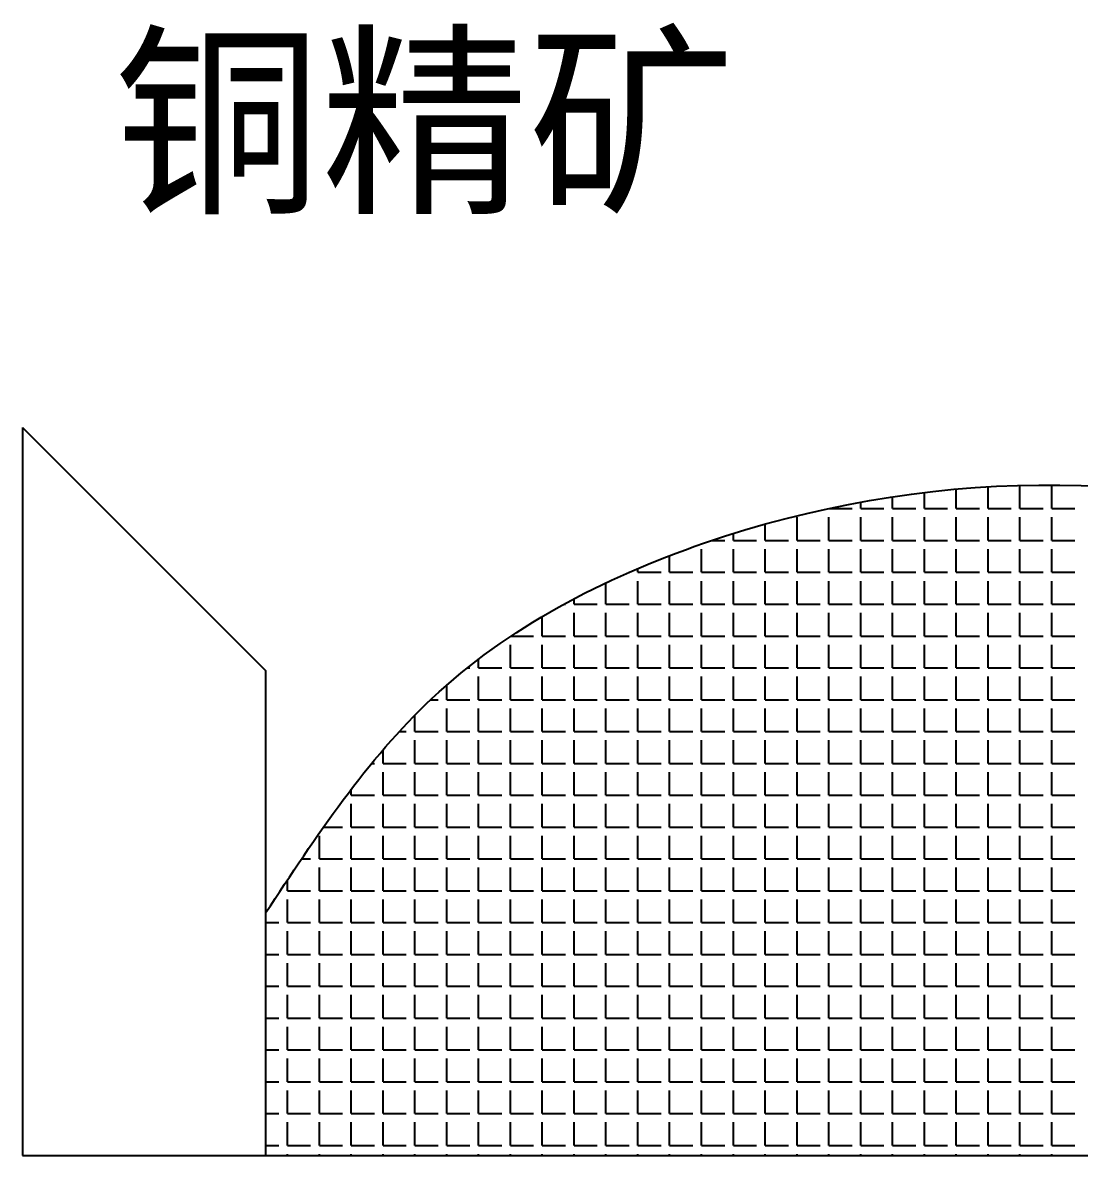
# Model space of a CAD drawing. Header units: millimetres. Extents: x 3322 to 3742, y 971 to 1565.
# Drawn here: x 3389.51 to 3413.54, y 1055.19 to 1080.96 of the extents above; entities that cross this region are included whole.
import ezdxf

# ---------------------------------------------------------------- set-up
doc = ezdxf.new("R2010")
doc.units = ezdxf.units.MM
doc.layers.add('设备', color=7, linetype='Continuous')
doc.styles.get("Standard").update_dxf_attribs({"font": 'arial.ttf'})

msp = doc.modelspace()

# ---------------------------------------------------------------- linework, layer by layer
at = {"layer": '设备'}
for p, q in [((3389.509, 1071.749), (3389.509, 1055.192)), ((3389.509, 1071.749), (3395.035, 1066.217)), ((3410.74, 1069.902), (3410.74, 1070.347)), ((3411.464, 1069.902), (3411.464, 1070.401)), ((3412.188, 1069.902), (3412.188, 1070.429)), ((3412.913, 1069.902), (3412.913, 1070.429)), ((3408.567, 1069.902), (3408.567, 1070.052)), ((3409.292, 1069.902), (3409.292, 1070.173)), ((3410.016, 1069.902), (3410.016, 1070.271)), ((3407.843, 1069.902), (3407.843, 1069.908)), ((3407.843, 1069.902), (3408.37, 1069.902)), ((3408.567, 1069.902), (3409.094, 1069.902)), ((3409.292, 1069.902), (3409.818, 1069.902)), ((3410.016, 1069.902), (3410.542, 1069.902)), ((3410.74, 1069.902), (3411.267, 1069.902)), ((3411.464, 1069.902), (3411.991, 1069.902)), ((3412.188, 1069.902), (3412.715, 1069.902)), ((3412.913, 1069.902), (3413.439, 1069.902)), ((3406.395, 1069.178), (3406.395, 1069.551)), ((3407.119, 1069.178), (3407.119, 1069.705)), ((3407.843, 1069.178), (3407.843, 1069.705)), ((3408.567, 1069.178), (3408.567, 1069.705)), ((3409.292, 1069.178), (3409.292, 1069.705)), ((3410.016, 1069.178), (3410.016, 1069.705)), ((3410.74, 1069.178), (3410.74, 1069.705)), ((3411.464, 1069.178), (3411.464, 1069.705)), ((3412.188, 1069.178), (3412.188, 1069.705)), ((3412.913, 1069.178), (3412.913, 1069.705)), ((3405.671, 1069.178), (3405.671, 1069.337)), ((3405.178, 1069.178), (3405.473, 1069.178)), ((3405.671, 1069.178), (3406.197, 1069.178)), ((3406.395, 1069.178), (3406.921, 1069.178)), ((3407.119, 1069.178), (3407.646, 1069.178)), ((3407.843, 1069.178), (3408.37, 1069.178)), ((3408.567, 1069.178), (3409.094, 1069.178)), ((3409.292, 1069.178), (3409.818, 1069.178)), ((3410.016, 1069.178), (3410.542, 1069.178)), ((3410.74, 1069.178), (3411.267, 1069.178)), ((3411.464, 1069.178), (3411.991, 1069.178)), ((3412.188, 1069.178), (3412.715, 1069.178)), ((3412.913, 1069.178), (3413.439, 1069.178)), ((3404.222, 1068.454), (3404.222, 1068.834)), ((3404.946, 1068.454), (3404.946, 1068.98)), ((3405.671, 1068.454), (3405.671, 1068.98)), ((3406.395, 1068.454), (3406.395, 1068.98)), ((3407.119, 1068.454), (3407.119, 1068.98)), ((3407.843, 1068.454), (3407.843, 1068.98)), ((3408.567, 1068.454), (3408.567, 1068.98)), ((3409.292, 1068.454), (3409.292, 1068.98)), ((3410.016, 1068.454), (3410.016, 1068.98)), ((3410.74, 1068.454), (3410.74, 1068.98)), ((3411.464, 1068.454), (3411.464, 1068.98)), ((3412.188, 1068.454), (3412.188, 1068.98)), ((3412.913, 1068.454), (3412.913, 1068.98)), ((3403.498, 1068.454), (3403.498, 1068.541)), ((3402.774, 1067.729), (3402.774, 1068.215)), ((3403.297, 1068.454), (3403.3, 1068.454)), ((3403.498, 1068.454), (3404.025, 1068.454)), ((3403.498, 1067.729), (3403.498, 1068.256)), ((3404.222, 1068.454), (3404.749, 1068.454)), ((3404.222, 1067.729), (3404.222, 1068.256)), ((3404.946, 1068.454), (3405.473, 1068.454)), ((3404.946, 1067.729), (3404.946, 1068.256)), ((3405.671, 1068.454), (3406.197, 1068.454)), ((3405.671, 1067.729), (3405.671, 1068.256)), ((3406.395, 1068.454), (3406.921, 1068.454)), ((3406.395, 1067.729), (3406.395, 1068.256)), ((3407.119, 1068.454), (3407.646, 1068.454)), ((3407.119, 1067.729), (3407.119, 1068.256)), ((3407.843, 1068.454), (3408.37, 1068.454)), ((3407.843, 1067.729), (3407.843, 1068.256)), ((3408.567, 1068.454), (3409.094, 1068.454)), ((3408.567, 1067.729), (3408.567, 1068.256)), ((3409.292, 1068.454), (3409.818, 1068.454)), ((3409.292, 1067.729), (3409.292, 1068.256)), ((3410.016, 1068.454), (3410.542, 1068.454)), ((3410.016, 1067.729), (3410.016, 1068.256)), ((3410.74, 1068.454), (3411.267, 1068.454)), ((3410.74, 1067.729), (3410.74, 1068.256)), ((3411.464, 1068.454), (3411.991, 1068.454)), ((3411.464, 1067.729), (3411.464, 1068.256)), ((3412.188, 1068.454), (3412.715, 1068.454)), ((3412.188, 1067.729), (3412.188, 1068.256)), ((3412.913, 1068.454), (3413.439, 1068.454)), ((3412.913, 1067.729), (3412.913, 1068.256)), ((3401.821, 1067.729), (3401.852, 1067.729)), ((3402.049, 1067.729), (3402.049, 1067.852)), ((3402.049, 1067.729), (3402.576, 1067.729)), ((3402.774, 1067.729), (3403.3, 1067.729)), ((3403.498, 1067.729), (3404.025, 1067.729)), ((3404.222, 1067.729), (3404.749, 1067.729)), ((3404.946, 1067.729), (3405.473, 1067.729)), ((3405.671, 1067.729), (3406.197, 1067.729)), ((3406.395, 1067.729), (3406.921, 1067.729)), ((3407.119, 1067.729), (3407.646, 1067.729)), ((3407.843, 1067.729), (3408.37, 1067.729)), ((3408.567, 1067.729), (3409.094, 1067.729)), ((3409.292, 1067.729), (3409.818, 1067.729)), ((3410.016, 1067.729), (3410.542, 1067.729)), ((3410.74, 1067.729), (3411.267, 1067.729)), ((3411.464, 1067.729), (3411.991, 1067.729)), ((3412.188, 1067.729), (3412.715, 1067.729)), ((3412.913, 1067.729), (3413.439, 1067.729)), ((3401.325, 1067.005), (3401.325, 1067.447)), ((3402.049, 1067.005), (3402.049, 1067.532)), ((3402.774, 1067.005), (3402.774, 1067.532)), ((3403.498, 1067.005), (3403.498, 1067.532)), ((3404.222, 1067.005), (3404.222, 1067.532)), ((3404.946, 1067.005), (3404.946, 1067.532)), ((3405.671, 1067.005), (3405.671, 1067.532)), ((3406.395, 1067.005), (3406.395, 1067.532)), ((3407.119, 1067.005), (3407.119, 1067.532)), ((3407.843, 1067.005), (3407.843, 1067.532)), ((3408.567, 1067.005), (3408.567, 1067.532)), ((3409.292, 1067.005), (3409.292, 1067.532)), ((3410.016, 1067.005), (3410.016, 1067.532)), ((3410.74, 1067.005), (3410.74, 1067.532)), ((3411.464, 1067.005), (3411.464, 1067.532)), ((3412.188, 1067.005), (3412.188, 1067.532)), ((3412.913, 1067.005), (3412.913, 1067.532)), ((3400.621, 1067.005), (3401.128, 1067.005)), ((3401.325, 1067.005), (3401.852, 1067.005)), ((3402.049, 1067.005), (3402.576, 1067.005)), ((3402.774, 1067.005), (3403.3, 1067.005)), ((3403.498, 1067.005), (3404.025, 1067.005)), ((3404.222, 1067.005), (3404.749, 1067.005)), ((3404.946, 1067.005), (3405.473, 1067.005)), ((3405.671, 1067.005), (3406.197, 1067.005)), ((3406.395, 1067.005), (3406.921, 1067.005)), ((3407.119, 1067.005), (3407.646, 1067.005)), ((3407.843, 1067.005), (3408.37, 1067.005)), ((3408.567, 1067.005), (3409.094, 1067.005)), ((3409.292, 1067.005), (3409.818, 1067.005)), ((3410.016, 1067.005), (3410.542, 1067.005)), ((3410.74, 1067.005), (3411.267, 1067.005)), ((3411.464, 1067.005), (3411.991, 1067.005)), ((3412.188, 1067.005), (3412.715, 1067.005)), ((3412.913, 1067.005), (3413.439, 1067.005)), ((3400.601, 1066.281), (3400.601, 1066.808)), ((3401.325, 1066.281), (3401.325, 1066.808)), ((3402.049, 1066.281), (3402.049, 1066.808)), ((3402.774, 1066.281), (3402.774, 1066.808)), ((3403.498, 1066.281), (3403.498, 1066.808)), ((3404.222, 1066.281), (3404.222, 1066.808)), ((3404.946, 1066.281), (3404.946, 1066.808)), ((3405.671, 1066.281), (3405.671, 1066.808)), ((3406.395, 1066.281), (3406.395, 1066.808)), ((3407.119, 1066.281), (3407.119, 1066.808)), ((3407.843, 1066.281), (3407.843, 1066.808)), ((3408.567, 1066.281), (3408.567, 1066.808)), ((3409.292, 1066.281), (3409.292, 1066.808)), ((3410.016, 1066.281), (3410.016, 1066.808)), ((3410.74, 1066.281), (3410.74, 1066.808)), ((3411.464, 1066.281), (3411.464, 1066.808)), ((3412.188, 1066.281), (3412.188, 1066.808)), ((3412.913, 1066.281), (3412.913, 1066.808)), ((3399.877, 1066.281), (3399.877, 1066.477)), ((3395.035, 1066.217), (3395.035, 1055.192)), ((3399.624, 1066.281), (3399.679, 1066.281)), ((3399.877, 1066.281), (3400.404, 1066.281)), ((3400.601, 1066.281), (3401.128, 1066.281)), ((3401.325, 1066.281), (3401.852, 1066.281)), ((3402.049, 1066.281), (3402.576, 1066.281)), ((3402.774, 1066.281), (3403.3, 1066.281)), ((3403.498, 1066.281), (3404.025, 1066.281)), ((3404.222, 1066.281), (3404.749, 1066.281)), ((3404.946, 1066.281), (3405.473, 1066.281)), ((3405.671, 1066.281), (3406.197, 1066.281)), ((3406.395, 1066.281), (3406.921, 1066.281)), ((3407.119, 1066.281), (3407.646, 1066.281)), ((3407.843, 1066.281), (3408.37, 1066.281)), ((3408.567, 1066.281), (3409.094, 1066.281)), ((3409.292, 1066.281), (3409.818, 1066.281)), ((3410.016, 1066.281), (3410.542, 1066.281)), ((3410.74, 1066.281), (3411.267, 1066.281)), ((3411.464, 1066.281), (3411.991, 1066.281)), ((3412.188, 1066.281), (3412.715, 1066.281)), ((3412.913, 1066.281), (3413.439, 1066.281)), ((3399.877, 1065.557), (3399.877, 1066.084)), ((3400.601, 1065.557), (3400.601, 1066.084)), ((3401.325, 1065.557), (3401.325, 1066.084)), ((3402.049, 1065.557), (3402.049, 1066.084)), ((3402.774, 1065.557), (3402.774, 1066.084)), ((3403.498, 1065.557), (3403.498, 1066.084)), ((3404.222, 1065.557), (3404.222, 1066.084)), ((3404.946, 1065.557), (3404.946, 1066.084)), ((3405.671, 1065.557), (3405.671, 1066.084)), ((3406.395, 1065.557), (3406.395, 1066.084)), ((3407.119, 1065.557), (3407.119, 1066.084)), ((3407.843, 1065.557), (3407.843, 1066.084)), ((3408.567, 1065.557), (3408.567, 1066.084)), ((3409.292, 1065.557), (3409.292, 1066.084)), ((3410.016, 1065.557), (3410.016, 1066.084)), ((3410.74, 1065.557), (3410.74, 1066.084)), ((3411.464, 1065.557), (3411.464, 1066.084)), ((3412.188, 1065.557), (3412.188, 1066.084)), ((3412.913, 1065.557), (3412.913, 1066.084)), ((3399.153, 1065.557), (3399.153, 1065.888)), ((3398.787, 1065.557), (3398.955, 1065.557)), ((3399.153, 1065.557), (3399.679, 1065.557)), ((3399.877, 1065.557), (3400.404, 1065.557)), ((3400.601, 1065.557), (3401.128, 1065.557)), ((3401.325, 1065.557), (3401.852, 1065.557)), ((3402.049, 1065.557), (3402.576, 1065.557)), ((3402.774, 1065.557), (3403.3, 1065.557)), ((3403.498, 1065.557), (3404.025, 1065.557)), ((3404.222, 1065.557), (3404.749, 1065.557)), ((3404.946, 1065.557), (3405.473, 1065.557)), ((3405.671, 1065.557), (3406.197, 1065.557)), ((3406.395, 1065.557), (3406.921, 1065.557)), ((3407.119, 1065.557), (3407.646, 1065.557)), ((3407.843, 1065.557), (3408.37, 1065.557)), ((3408.567, 1065.557), (3409.094, 1065.557)), ((3409.292, 1065.557), (3409.818, 1065.557)), ((3410.016, 1065.557), (3410.542, 1065.557)), ((3410.74, 1065.557), (3411.267, 1065.557)), ((3411.464, 1065.557), (3411.991, 1065.557)), ((3412.188, 1065.557), (3412.715, 1065.557)), ((3412.913, 1065.557), (3413.439, 1065.557)), ((3398.428, 1064.833), (3398.428, 1065.206)), ((3399.153, 1064.833), (3399.153, 1065.359)), ((3399.877, 1064.833), (3399.877, 1065.359)), ((3400.601, 1064.833), (3400.601, 1065.359)), ((3401.325, 1064.833), (3401.325, 1065.359)), ((3402.049, 1064.833), (3402.049, 1065.359)), ((3402.774, 1064.833), (3402.774, 1065.359)), ((3403.498, 1064.833), (3403.498, 1065.359)), ((3404.222, 1064.833), (3404.222, 1065.359)), ((3404.946, 1064.833), (3404.946, 1065.359)), ((3405.671, 1064.833), (3405.671, 1065.359)), ((3406.395, 1064.833), (3406.395, 1065.359)), ((3407.119, 1064.833), (3407.119, 1065.359)), ((3407.843, 1064.833), (3407.843, 1065.359)), ((3408.567, 1064.833), (3408.567, 1065.359)), ((3409.292, 1064.833), (3409.292, 1065.359)), ((3410.016, 1064.833), (3410.016, 1065.359)), ((3410.74, 1064.833), (3410.74, 1065.359)), ((3411.464, 1064.833), (3411.464, 1065.359)), ((3412.188, 1064.833), (3412.188, 1065.359)), ((3412.913, 1064.833), (3412.913, 1065.359)), ((3398.074, 1064.833), (3398.231, 1064.833)), ((3398.428, 1064.833), (3398.955, 1064.833)), ((3398.428, 1064.108), (3398.428, 1064.635)), ((3399.153, 1064.833), (3399.679, 1064.833)), ((3399.153, 1064.108), (3399.153, 1064.635)), ((3399.877, 1064.833), (3400.404, 1064.833)), ((3399.877, 1064.108), (3399.877, 1064.635)), ((3400.601, 1064.833), (3401.128, 1064.833)), ((3400.601, 1064.108), (3400.601, 1064.635)), ((3401.325, 1064.833), (3401.852, 1064.833)), ((3401.325, 1064.108), (3401.325, 1064.635)), ((3402.049, 1064.833), (3402.576, 1064.833)), ((3402.049, 1064.108), (3402.049, 1064.635)), ((3402.774, 1064.833), (3403.3, 1064.833)), ((3402.774, 1064.108), (3402.774, 1064.635)), ((3403.498, 1064.833), (3404.025, 1064.833)), ((3403.498, 1064.108), (3403.498, 1064.635)), ((3404.222, 1064.833), (3404.749, 1064.833)), ((3404.222, 1064.108), (3404.222, 1064.635)), ((3404.946, 1064.833), (3405.473, 1064.833)), ((3404.946, 1064.108), (3404.946, 1064.635)), ((3405.671, 1064.833), (3406.197, 1064.833)), ((3405.671, 1064.108), (3405.671, 1064.635)), ((3406.395, 1064.833), (3406.921, 1064.833)), ((3406.395, 1064.108), (3406.395, 1064.635)), ((3407.119, 1064.833), (3407.646, 1064.833)), ((3407.119, 1064.108), (3407.119, 1064.635)), ((3407.843, 1064.833), (3408.37, 1064.833)), ((3407.843, 1064.108), (3407.843, 1064.635)), ((3408.567, 1064.833), (3409.094, 1064.833)), ((3408.567, 1064.108), (3408.567, 1064.635)), ((3409.292, 1064.833), (3409.818, 1064.833)), ((3409.292, 1064.108), (3409.292, 1064.635)), ((3410.016, 1064.833), (3410.542, 1064.833)), ((3410.016, 1064.108), (3410.016, 1064.635)), ((3410.74, 1064.833), (3411.267, 1064.833)), ((3410.74, 1064.108), (3410.74, 1064.635)), ((3411.464, 1064.833), (3411.991, 1064.833)), ((3411.464, 1064.108), (3411.464, 1064.635)), ((3412.188, 1064.833), (3412.715, 1064.833)), ((3412.188, 1064.108), (3412.188, 1064.635)), ((3412.913, 1064.833), (3413.439, 1064.833)), ((3412.913, 1064.108), (3412.913, 1064.635)), ((3397.704, 1064.108), (3397.704, 1064.416)), ((3397.447, 1064.108), (3397.507, 1064.108)), ((3397.704, 1064.108), (3398.231, 1064.108)), ((3398.428, 1064.108), (3398.955, 1064.108)), ((3399.153, 1064.108), (3399.679, 1064.108)), ((3399.877, 1064.108), (3400.404, 1064.108)), ((3400.601, 1064.108), (3401.128, 1064.108)), ((3401.325, 1064.108), (3401.852, 1064.108)), ((3402.049, 1064.108), (3402.576, 1064.108)), ((3402.774, 1064.108), (3403.3, 1064.108)), ((3403.498, 1064.108), (3404.025, 1064.108)), ((3404.222, 1064.108), (3404.749, 1064.108)), ((3404.946, 1064.108), (3405.473, 1064.108)), ((3405.671, 1064.108), (3406.197, 1064.108)), ((3406.395, 1064.108), (3406.921, 1064.108)), ((3407.119, 1064.108), (3407.646, 1064.108)), ((3407.843, 1064.108), (3408.37, 1064.108)), ((3408.567, 1064.108), (3409.094, 1064.108)), ((3409.292, 1064.108), (3409.818, 1064.108)), ((3410.016, 1064.108), (3410.542, 1064.108)), ((3410.74, 1064.108), (3411.267, 1064.108)), ((3411.464, 1064.108), (3411.991, 1064.108)), ((3412.188, 1064.108), (3412.715, 1064.108)), ((3412.913, 1064.108), (3413.439, 1064.108)), ((3397.704, 1063.384), (3397.704, 1063.911)), ((3398.428, 1063.384), (3398.428, 1063.911)), ((3399.153, 1063.384), (3399.153, 1063.911)), ((3399.877, 1063.384), (3399.877, 1063.911)), ((3400.601, 1063.384), (3400.601, 1063.911)), ((3401.325, 1063.384), (3401.325, 1063.911)), ((3402.049, 1063.384), (3402.049, 1063.911)), ((3402.774, 1063.384), (3402.774, 1063.911)), ((3403.498, 1063.384), (3403.498, 1063.911)), ((3404.222, 1063.384), (3404.222, 1063.911)), ((3404.946, 1063.384), (3404.946, 1063.911)), ((3405.671, 1063.384), (3405.671, 1063.911)), ((3406.395, 1063.384), (3406.395, 1063.911)), ((3407.119, 1063.384), (3407.119, 1063.911)), ((3407.843, 1063.384), (3407.843, 1063.911)), ((3408.567, 1063.384), (3408.567, 1063.911)), ((3409.292, 1063.384), (3409.292, 1063.911)), ((3410.016, 1063.384), (3410.016, 1063.911)), ((3410.74, 1063.384), (3410.74, 1063.911)), ((3411.464, 1063.384), (3411.464, 1063.911)), ((3412.188, 1063.384), (3412.188, 1063.911)), ((3412.913, 1063.384), (3412.913, 1063.911)), ((3396.98, 1063.384), (3396.98, 1063.518)), ((3396.98, 1063.384), (3397.507, 1063.384)), ((3397.704, 1063.384), (3398.231, 1063.384)), ((3398.428, 1063.384), (3398.955, 1063.384)), ((3399.153, 1063.384), (3399.679, 1063.384)), ((3399.877, 1063.384), (3400.404, 1063.384)), ((3400.601, 1063.384), (3401.128, 1063.384)), ((3401.325, 1063.384), (3401.852, 1063.384)), ((3402.049, 1063.384), (3402.576, 1063.384)), ((3402.774, 1063.384), (3403.3, 1063.384)), ((3403.498, 1063.384), (3404.025, 1063.384)), ((3404.222, 1063.384), (3404.749, 1063.384)), ((3404.946, 1063.384), (3405.473, 1063.384)), ((3405.671, 1063.384), (3406.197, 1063.384)), ((3406.395, 1063.384), (3406.921, 1063.384)), ((3407.119, 1063.384), (3407.646, 1063.384)), ((3407.843, 1063.384), (3408.37, 1063.384)), ((3408.567, 1063.384), (3409.094, 1063.384)), ((3409.292, 1063.384), (3409.818, 1063.384)), ((3410.016, 1063.384), (3410.542, 1063.384)), ((3410.74, 1063.384), (3411.267, 1063.384)), ((3411.464, 1063.384), (3411.991, 1063.384)), ((3412.188, 1063.384), (3412.715, 1063.384)), ((3412.913, 1063.384), (3413.439, 1063.384)), ((3396.98, 1062.66), (3396.98, 1063.187)), ((3397.704, 1062.66), (3397.704, 1063.187)), ((3398.428, 1062.66), (3398.428, 1063.187)), ((3399.153, 1062.66), (3399.153, 1063.187)), ((3399.877, 1062.66), (3399.877, 1063.187)), ((3400.601, 1062.66), (3400.601, 1063.187)), ((3401.325, 1062.66), (3401.325, 1063.187)), ((3402.049, 1062.66), (3402.049, 1063.187)), ((3402.774, 1062.66), (3402.774, 1063.187)), ((3403.498, 1062.66), (3403.498, 1063.187)), ((3404.222, 1062.66), (3404.222, 1063.187)), ((3404.946, 1062.66), (3404.946, 1063.187)), ((3405.671, 1062.66), (3405.671, 1063.187)), ((3406.395, 1062.66), (3406.395, 1063.187)), ((3407.119, 1062.66), (3407.119, 1063.187)), ((3407.843, 1062.66), (3407.843, 1063.187)), ((3408.567, 1062.66), (3408.567, 1063.187)), ((3409.292, 1062.66), (3409.292, 1063.187)), ((3410.016, 1062.66), (3410.016, 1063.187)), ((3410.74, 1062.66), (3410.74, 1063.187)), ((3411.464, 1062.66), (3411.464, 1063.187)), ((3412.188, 1062.66), (3412.188, 1063.187)), ((3412.913, 1062.66), (3412.913, 1063.187)), ((3396.352, 1062.66), (3396.783, 1062.66)), ((3396.98, 1062.66), (3397.507, 1062.66)), ((3397.704, 1062.66), (3398.231, 1062.66)), ((3398.428, 1062.66), (3398.955, 1062.66)), ((3399.153, 1062.66), (3399.679, 1062.66)), ((3399.877, 1062.66), (3400.404, 1062.66)), ((3400.601, 1062.66), (3401.128, 1062.66)), ((3401.325, 1062.66), (3401.852, 1062.66)), ((3402.049, 1062.66), (3402.576, 1062.66)), ((3402.774, 1062.66), (3403.3, 1062.66)), ((3403.498, 1062.66), (3404.025, 1062.66)), ((3404.222, 1062.66), (3404.749, 1062.66)), ((3404.946, 1062.66), (3405.473, 1062.66)), ((3405.671, 1062.66), (3406.197, 1062.66)), ((3406.395, 1062.66), (3406.921, 1062.66)), ((3407.119, 1062.66), (3407.646, 1062.66)), ((3407.843, 1062.66), (3408.37, 1062.66)), ((3408.567, 1062.66), (3409.094, 1062.66)), ((3409.292, 1062.66), (3409.818, 1062.66)), ((3410.016, 1062.66), (3410.542, 1062.66)), ((3410.74, 1062.66), (3411.267, 1062.66)), ((3411.464, 1062.66), (3411.991, 1062.66)), ((3412.188, 1062.66), (3412.715, 1062.66)), ((3412.913, 1062.66), (3413.439, 1062.66)), ((3396.256, 1061.936), (3396.256, 1062.463)), ((3396.98, 1061.936), (3396.98, 1062.463)), ((3397.704, 1061.936), (3397.704, 1062.463)), ((3398.428, 1061.936), (3398.428, 1062.463)), ((3399.153, 1061.936), (3399.153, 1062.463)), ((3399.877, 1061.936), (3399.877, 1062.463)), ((3400.601, 1061.936), (3400.601, 1062.463)), ((3401.325, 1061.936), (3401.325, 1062.463)), ((3402.049, 1061.936), (3402.049, 1062.463)), ((3402.774, 1061.936), (3402.774, 1062.463)), ((3403.498, 1061.936), (3403.498, 1062.463)), ((3404.222, 1061.936), (3404.222, 1062.463)), ((3404.946, 1061.936), (3404.946, 1062.463)), ((3405.671, 1061.936), (3405.671, 1062.463)), ((3406.395, 1061.936), (3406.395, 1062.463)), ((3407.119, 1061.936), (3407.119, 1062.463)), ((3407.843, 1061.936), (3407.843, 1062.463)), ((3408.567, 1061.936), (3408.567, 1062.463)), ((3409.292, 1061.936), (3409.292, 1062.463)), ((3410.016, 1061.936), (3410.016, 1062.463)), ((3410.74, 1061.936), (3410.74, 1062.463)), ((3411.464, 1061.936), (3411.464, 1062.463)), ((3412.188, 1061.936), (3412.188, 1062.463)), ((3412.913, 1061.936), (3412.913, 1062.463)), ((3395.852, 1061.936), (3396.058, 1061.936)), ((3396.256, 1061.936), (3396.783, 1061.936)), ((3396.98, 1061.936), (3397.507, 1061.936)), ((3397.704, 1061.936), (3398.231, 1061.936)), ((3398.428, 1061.936), (3398.955, 1061.936)), ((3399.153, 1061.936), (3399.679, 1061.936)), ((3399.877, 1061.936), (3400.404, 1061.936)), ((3400.601, 1061.936), (3401.128, 1061.936)), ((3401.325, 1061.936), (3401.852, 1061.936)), ((3402.049, 1061.936), (3402.576, 1061.936)), ((3402.774, 1061.936), (3403.3, 1061.936)), ((3403.498, 1061.936), (3404.025, 1061.936)), ((3404.222, 1061.936), (3404.749, 1061.936)), ((3404.946, 1061.936), (3405.473, 1061.936)), ((3405.671, 1061.936), (3406.197, 1061.936)), ((3406.395, 1061.936), (3406.921, 1061.936)), ((3407.119, 1061.936), (3407.646, 1061.936)), ((3407.843, 1061.936), (3408.37, 1061.936)), ((3408.567, 1061.936), (3409.094, 1061.936)), ((3409.292, 1061.936), (3409.818, 1061.936)), ((3410.016, 1061.936), (3410.542, 1061.936)), ((3410.74, 1061.936), (3411.267, 1061.936)), ((3411.464, 1061.936), (3411.991, 1061.936)), ((3412.188, 1061.936), (3412.715, 1061.936)), ((3412.913, 1061.936), (3413.439, 1061.936)), ((3396.256, 1061.212), (3396.256, 1061.738)), ((3396.98, 1061.212), (3396.98, 1061.738)), ((3397.704, 1061.212), (3397.704, 1061.738)), ((3398.428, 1061.212), (3398.428, 1061.738)), ((3399.153, 1061.212), (3399.153, 1061.738)), ((3399.877, 1061.212), (3399.877, 1061.738)), ((3400.601, 1061.212), (3400.601, 1061.738)), ((3401.325, 1061.212), (3401.325, 1061.738)), ((3402.049, 1061.212), (3402.049, 1061.738)), ((3402.774, 1061.212), (3402.774, 1061.738)), ((3403.498, 1061.212), (3403.498, 1061.738)), ((3404.222, 1061.212), (3404.222, 1061.738)), ((3404.946, 1061.212), (3404.946, 1061.738)), ((3405.671, 1061.212), (3405.671, 1061.738)), ((3406.395, 1061.212), (3406.395, 1061.738)), ((3407.119, 1061.212), (3407.119, 1061.738)), ((3407.843, 1061.212), (3407.843, 1061.738)), ((3408.567, 1061.212), (3408.567, 1061.738)), ((3409.292, 1061.212), (3409.292, 1061.738)), ((3410.016, 1061.212), (3410.016, 1061.738)), ((3410.74, 1061.212), (3410.74, 1061.738)), ((3411.464, 1061.212), (3411.464, 1061.738)), ((3412.188, 1061.212), (3412.188, 1061.738)), ((3412.913, 1061.212), (3412.913, 1061.738)), ((3395.532, 1061.212), (3395.532, 1061.457)), ((3395.532, 1061.212), (3396.058, 1061.212)), ((3395.532, 1060.487), (3395.532, 1061.014)), ((3396.256, 1061.212), (3396.783, 1061.212)), ((3396.256, 1060.487), (3396.256, 1061.014)), ((3396.98, 1061.212), (3397.507, 1061.212)), ((3396.98, 1060.487), (3396.98, 1061.014)), ((3397.704, 1061.212), (3398.231, 1061.212)), ((3397.704, 1060.487), (3397.704, 1061.014)), ((3398.428, 1061.212), (3398.955, 1061.212)), ((3398.428, 1060.487), (3398.428, 1061.014)), ((3399.153, 1061.212), (3399.679, 1061.212)), ((3399.153, 1060.487), (3399.153, 1061.014)), ((3399.877, 1061.212), (3400.404, 1061.212)), ((3399.877, 1060.487), (3399.877, 1061.014)), ((3400.601, 1061.212), (3401.128, 1061.212)), ((3400.601, 1060.487), (3400.601, 1061.014)), ((3401.325, 1061.212), (3401.852, 1061.212)), ((3401.325, 1060.487), (3401.325, 1061.014)), ((3402.049, 1061.212), (3402.576, 1061.212)), ((3402.049, 1060.487), (3402.049, 1061.014)), ((3402.774, 1061.212), (3403.3, 1061.212)), ((3402.774, 1060.487), (3402.774, 1061.014)), ((3403.498, 1061.212), (3404.025, 1061.212)), ((3403.498, 1060.487), (3403.498, 1061.014)), ((3404.222, 1061.212), (3404.749, 1061.212)), ((3404.222, 1060.487), (3404.222, 1061.014)), ((3404.946, 1061.212), (3405.473, 1061.212)), ((3404.946, 1060.487), (3404.946, 1061.014)), ((3405.671, 1061.212), (3406.197, 1061.212)), ((3405.671, 1060.487), (3405.671, 1061.014)), ((3406.395, 1061.212), (3406.921, 1061.212)), ((3406.395, 1060.487), (3406.395, 1061.014)), ((3407.119, 1061.212), (3407.646, 1061.212)), ((3407.119, 1060.487), (3407.119, 1061.014)), ((3407.843, 1061.212), (3408.37, 1061.212)), ((3407.843, 1060.487), (3407.843, 1061.014)), ((3408.567, 1061.212), (3409.094, 1061.212)), ((3408.567, 1060.487), (3408.567, 1061.014)), ((3409.292, 1061.212), (3409.818, 1061.212)), ((3409.292, 1060.487), (3409.292, 1061.014)), ((3410.016, 1061.212), (3410.542, 1061.212)), ((3410.016, 1060.487), (3410.016, 1061.014)), ((3410.74, 1061.212), (3411.267, 1061.212)), ((3410.74, 1060.487), (3410.74, 1061.014)), ((3411.464, 1061.212), (3411.991, 1061.212)), ((3411.464, 1060.487), (3411.464, 1061.014)), ((3412.188, 1061.212), (3412.715, 1061.212)), ((3412.188, 1060.487), (3412.188, 1061.014)), ((3412.913, 1061.212), (3413.439, 1061.212)), ((3412.913, 1060.487), (3412.913, 1061.014)), ((3395.035, 1060.487), (3395.334, 1060.487)), ((3395.532, 1060.487), (3396.058, 1060.487)), ((3396.256, 1060.487), (3396.783, 1060.487)), ((3396.98, 1060.487), (3397.507, 1060.487)), ((3397.704, 1060.487), (3398.231, 1060.487)), ((3398.428, 1060.487), (3398.955, 1060.487)), ((3399.153, 1060.487), (3399.679, 1060.487)), ((3399.877, 1060.487), (3400.404, 1060.487)), ((3400.601, 1060.487), (3401.128, 1060.487)), ((3401.325, 1060.487), (3401.852, 1060.487)), ((3402.049, 1060.487), (3402.576, 1060.487)), ((3402.774, 1060.487), (3403.3, 1060.487)), ((3403.498, 1060.487), (3404.025, 1060.487)), ((3404.222, 1060.487), (3404.749, 1060.487)), ((3404.946, 1060.487), (3405.473, 1060.487)), ((3405.671, 1060.487), (3406.197, 1060.487)), ((3406.395, 1060.487), (3406.921, 1060.487)), ((3407.119, 1060.487), (3407.646, 1060.487)), ((3407.843, 1060.487), (3408.37, 1060.487)), ((3408.567, 1060.487), (3409.094, 1060.487)), ((3409.292, 1060.487), (3409.818, 1060.487)), ((3410.016, 1060.487), (3410.542, 1060.487)), ((3410.74, 1060.487), (3411.267, 1060.487)), ((3411.464, 1060.487), (3411.991, 1060.487)), ((3412.188, 1060.487), (3412.715, 1060.487)), ((3412.913, 1060.487), (3413.439, 1060.487)), ((3395.532, 1059.763), (3395.532, 1060.29)), ((3396.256, 1059.763), (3396.256, 1060.29)), ((3396.98, 1059.763), (3396.98, 1060.29)), ((3397.704, 1059.763), (3397.704, 1060.29)), ((3398.428, 1059.763), (3398.428, 1060.29)), ((3399.153, 1059.763), (3399.153, 1060.29)), ((3399.877, 1059.763), (3399.877, 1060.29)), ((3400.601, 1059.763), (3400.601, 1060.29)), ((3401.325, 1059.763), (3401.325, 1060.29)), ((3402.049, 1059.763), (3402.049, 1060.29)), ((3402.774, 1059.763), (3402.774, 1060.29)), ((3403.498, 1059.763), (3403.498, 1060.29)), ((3404.222, 1059.763), (3404.222, 1060.29)), ((3404.946, 1059.763), (3404.946, 1060.29)), ((3405.671, 1059.763), (3405.671, 1060.29)), ((3406.395, 1059.763), (3406.395, 1060.29)), ((3407.119, 1059.763), (3407.119, 1060.29)), ((3407.843, 1059.763), (3407.843, 1060.29)), ((3408.567, 1059.763), (3408.567, 1060.29)), ((3409.292, 1059.763), (3409.292, 1060.29)), ((3410.016, 1059.763), (3410.016, 1060.29)), ((3410.74, 1059.763), (3410.74, 1060.29)), ((3411.464, 1059.763), (3411.464, 1060.29)), ((3412.188, 1059.763), (3412.188, 1060.29)), ((3412.913, 1059.763), (3412.913, 1060.29)), ((3395.035, 1059.763), (3395.334, 1059.763)), ((3395.532, 1059.763), (3396.058, 1059.763)), ((3396.256, 1059.763), (3396.783, 1059.763)), ((3396.98, 1059.763), (3397.507, 1059.763)), ((3397.704, 1059.763), (3398.231, 1059.763)), ((3398.428, 1059.763), (3398.955, 1059.763)), ((3399.153, 1059.763), (3399.679, 1059.763)), ((3399.877, 1059.763), (3400.404, 1059.763)), ((3400.601, 1059.763), (3401.128, 1059.763)), ((3401.325, 1059.763), (3401.852, 1059.763)), ((3402.049, 1059.763), (3402.576, 1059.763)), ((3402.774, 1059.763), (3403.3, 1059.763)), ((3403.498, 1059.763), (3404.025, 1059.763)), ((3404.222, 1059.763), (3404.749, 1059.763)), ((3404.946, 1059.763), (3405.473, 1059.763)), ((3405.671, 1059.763), (3406.197, 1059.763)), ((3406.395, 1059.763), (3406.921, 1059.763)), ((3407.119, 1059.763), (3407.646, 1059.763)), ((3407.843, 1059.763), (3408.37, 1059.763)), ((3408.567, 1059.763), (3409.094, 1059.763)), ((3409.292, 1059.763), (3409.818, 1059.763)), ((3410.016, 1059.763), (3410.542, 1059.763)), ((3410.74, 1059.763), (3411.267, 1059.763)), ((3411.464, 1059.763), (3411.991, 1059.763)), ((3412.188, 1059.763), (3412.715, 1059.763)), ((3412.913, 1059.763), (3413.439, 1059.763)), ((3395.532, 1059.039), (3395.532, 1059.566)), ((3396.256, 1059.039), (3396.256, 1059.566)), ((3396.98, 1059.039), (3396.98, 1059.566)), ((3397.704, 1059.039), (3397.704, 1059.566)), ((3398.428, 1059.039), (3398.428, 1059.566)), ((3399.153, 1059.039), (3399.153, 1059.566)), ((3399.877, 1059.039), (3399.877, 1059.566)), ((3400.601, 1059.039), (3400.601, 1059.566)), ((3401.325, 1059.039), (3401.325, 1059.566)), ((3402.049, 1059.039), (3402.049, 1059.566)), ((3402.774, 1059.039), (3402.774, 1059.566)), ((3403.498, 1059.039), (3403.498, 1059.566)), ((3404.222, 1059.039), (3404.222, 1059.566)), ((3404.946, 1059.039), (3404.946, 1059.566)), ((3405.671, 1059.039), (3405.671, 1059.566)), ((3406.395, 1059.039), (3406.395, 1059.566)), ((3407.119, 1059.039), (3407.119, 1059.566)), ((3407.843, 1059.039), (3407.843, 1059.566)), ((3408.567, 1059.039), (3408.567, 1059.566)), ((3409.292, 1059.039), (3409.292, 1059.566)), ((3410.016, 1059.039), (3410.016, 1059.566)), ((3410.74, 1059.039), (3410.74, 1059.566)), ((3411.464, 1059.039), (3411.464, 1059.566)), ((3412.188, 1059.039), (3412.188, 1059.566)), ((3412.913, 1059.039), (3412.913, 1059.566)), ((3395.035, 1059.039), (3395.334, 1059.039)), ((3395.532, 1059.039), (3396.058, 1059.039)), ((3396.256, 1059.039), (3396.783, 1059.039)), ((3396.98, 1059.039), (3397.507, 1059.039)), ((3397.704, 1059.039), (3398.231, 1059.039)), ((3398.428, 1059.039), (3398.955, 1059.039)), ((3399.153, 1059.039), (3399.679, 1059.039)), ((3399.877, 1059.039), (3400.404, 1059.039)), ((3400.601, 1059.039), (3401.128, 1059.039)), ((3401.325, 1059.039), (3401.852, 1059.039)), ((3402.049, 1059.039), (3402.576, 1059.039)), ((3402.774, 1059.039), (3403.3, 1059.039)), ((3403.498, 1059.039), (3404.025, 1059.039)), ((3404.222, 1059.039), (3404.749, 1059.039)), ((3404.946, 1059.039), (3405.473, 1059.039)), ((3405.671, 1059.039), (3406.197, 1059.039)), ((3406.395, 1059.039), (3406.921, 1059.039)), ((3407.119, 1059.039), (3407.646, 1059.039)), ((3407.843, 1059.039), (3408.37, 1059.039)), ((3408.567, 1059.039), (3409.094, 1059.039)), ((3409.292, 1059.039), (3409.818, 1059.039)), ((3410.016, 1059.039), (3410.542, 1059.039)), ((3410.74, 1059.039), (3411.267, 1059.039)), ((3411.464, 1059.039), (3411.991, 1059.039)), ((3412.188, 1059.039), (3412.715, 1059.039)), ((3412.913, 1059.039), (3413.439, 1059.039)), ((3395.532, 1058.315), (3395.532, 1058.841)), ((3396.256, 1058.315), (3396.256, 1058.841)), ((3396.98, 1058.315), (3396.98, 1058.841)), ((3397.704, 1058.315), (3397.704, 1058.841)), ((3398.428, 1058.315), (3398.428, 1058.841)), ((3399.153, 1058.315), (3399.153, 1058.841)), ((3399.877, 1058.315), (3399.877, 1058.841)), ((3400.601, 1058.315), (3400.601, 1058.841)), ((3401.325, 1058.315), (3401.325, 1058.841)), ((3402.049, 1058.315), (3402.049, 1058.841)), ((3402.774, 1058.315), (3402.774, 1058.841)), ((3403.498, 1058.315), (3403.498, 1058.841)), ((3404.222, 1058.315), (3404.222, 1058.841)), ((3404.946, 1058.315), (3404.946, 1058.841)), ((3405.671, 1058.315), (3405.671, 1058.841)), ((3406.395, 1058.315), (3406.395, 1058.841)), ((3407.119, 1058.315), (3407.119, 1058.841)), ((3407.843, 1058.315), (3407.843, 1058.841)), ((3408.567, 1058.315), (3408.567, 1058.841)), ((3409.292, 1058.315), (3409.292, 1058.841)), ((3410.016, 1058.315), (3410.016, 1058.841)), ((3410.74, 1058.315), (3410.74, 1058.841)), ((3411.464, 1058.315), (3411.464, 1058.841)), ((3412.188, 1058.315), (3412.188, 1058.841)), ((3412.913, 1058.315), (3412.913, 1058.841)), ((3395.035, 1058.315), (3395.334, 1058.315)), ((3395.532, 1058.315), (3396.058, 1058.315)), ((3396.256, 1058.315), (3396.783, 1058.315)), ((3396.98, 1058.315), (3397.507, 1058.315)), ((3397.704, 1058.315), (3398.231, 1058.315)), ((3398.428, 1058.315), (3398.955, 1058.315)), ((3399.153, 1058.315), (3399.679, 1058.315)), ((3399.877, 1058.315), (3400.404, 1058.315)), ((3400.601, 1058.315), (3401.128, 1058.315)), ((3401.325, 1058.315), (3401.852, 1058.315)), ((3402.049, 1058.315), (3402.576, 1058.315)), ((3402.774, 1058.315), (3403.3, 1058.315)), ((3403.498, 1058.315), (3404.025, 1058.315)), ((3404.222, 1058.315), (3404.749, 1058.315)), ((3404.946, 1058.315), (3405.473, 1058.315)), ((3405.671, 1058.315), (3406.197, 1058.315)), ((3406.395, 1058.315), (3406.921, 1058.315)), ((3407.119, 1058.315), (3407.646, 1058.315)), ((3407.843, 1058.315), (3408.37, 1058.315)), ((3408.567, 1058.315), (3409.094, 1058.315)), ((3409.292, 1058.315), (3409.818, 1058.315)), ((3410.016, 1058.315), (3410.542, 1058.315)), ((3410.74, 1058.315), (3411.267, 1058.315)), ((3411.464, 1058.315), (3411.991, 1058.315)), ((3412.188, 1058.315), (3412.715, 1058.315)), ((3412.913, 1058.315), (3413.439, 1058.315)), ((3395.532, 1057.591), (3395.532, 1058.117)), ((3396.256, 1057.591), (3396.256, 1058.117)), ((3396.98, 1057.591), (3396.98, 1058.117)), ((3397.704, 1057.591), (3397.704, 1058.117)), ((3398.428, 1057.591), (3398.428, 1058.117)), ((3399.153, 1057.591), (3399.153, 1058.117)), ((3399.877, 1057.591), (3399.877, 1058.117)), ((3400.601, 1057.591), (3400.601, 1058.117)), ((3401.325, 1057.591), (3401.325, 1058.117)), ((3402.049, 1057.591), (3402.049, 1058.117)), ((3402.774, 1057.591), (3402.774, 1058.117)), ((3403.498, 1057.591), (3403.498, 1058.117)), ((3404.222, 1057.591), (3404.222, 1058.117)), ((3404.946, 1057.591), (3404.946, 1058.117)), ((3405.671, 1057.591), (3405.671, 1058.117)), ((3406.395, 1057.591), (3406.395, 1058.117)), ((3407.119, 1057.591), (3407.119, 1058.117)), ((3407.843, 1057.591), (3407.843, 1058.117)), ((3408.567, 1057.591), (3408.567, 1058.117)), ((3409.292, 1057.591), (3409.292, 1058.117)), ((3410.016, 1057.591), (3410.016, 1058.117)), ((3410.74, 1057.591), (3410.74, 1058.117)), ((3411.464, 1057.591), (3411.464, 1058.117)), ((3412.188, 1057.591), (3412.188, 1058.117)), ((3412.913, 1057.591), (3412.913, 1058.117)), ((3395.035, 1057.591), (3395.334, 1057.591)), ((3395.532, 1057.591), (3396.058, 1057.591)), ((3395.532, 1056.866), (3395.532, 1057.393)), ((3396.256, 1057.591), (3396.783, 1057.591)), ((3396.256, 1056.866), (3396.256, 1057.393)), ((3396.98, 1057.591), (3397.507, 1057.591)), ((3396.98, 1056.866), (3396.98, 1057.393)), ((3397.704, 1057.591), (3398.231, 1057.591)), ((3397.704, 1056.866), (3397.704, 1057.393)), ((3398.428, 1057.591), (3398.955, 1057.591)), ((3398.428, 1056.866), (3398.428, 1057.393)), ((3399.153, 1057.591), (3399.679, 1057.591)), ((3399.153, 1056.866), (3399.153, 1057.393)), ((3399.877, 1057.591), (3400.404, 1057.591)), ((3399.877, 1056.866), (3399.877, 1057.393)), ((3400.601, 1057.591), (3401.128, 1057.591)), ((3400.601, 1056.866), (3400.601, 1057.393)), ((3401.325, 1057.591), (3401.852, 1057.591)), ((3401.325, 1056.866), (3401.325, 1057.393)), ((3402.049, 1057.591), (3402.576, 1057.591)), ((3402.049, 1056.866), (3402.049, 1057.393)), ((3402.774, 1057.591), (3403.3, 1057.591)), ((3402.774, 1056.866), (3402.774, 1057.393)), ((3403.498, 1057.591), (3404.025, 1057.591)), ((3403.498, 1056.866), (3403.498, 1057.393)), ((3404.222, 1057.591), (3404.749, 1057.591)), ((3404.222, 1056.866), (3404.222, 1057.393)), ((3404.946, 1057.591), (3405.473, 1057.591)), ((3404.946, 1056.866), (3404.946, 1057.393)), ((3405.671, 1057.591), (3406.197, 1057.591)), ((3405.671, 1056.866), (3405.671, 1057.393)), ((3406.395, 1057.591), (3406.921, 1057.591)), ((3406.395, 1056.866), (3406.395, 1057.393)), ((3407.119, 1057.591), (3407.646, 1057.591)), ((3407.119, 1056.866), (3407.119, 1057.393)), ((3407.843, 1057.591), (3408.37, 1057.591)), ((3407.843, 1056.866), (3407.843, 1057.393)), ((3408.567, 1057.591), (3409.094, 1057.591)), ((3408.567, 1056.866), (3408.567, 1057.393)), ((3409.292, 1057.591), (3409.818, 1057.591)), ((3409.292, 1056.866), (3409.292, 1057.393)), ((3410.016, 1057.591), (3410.542, 1057.591)), ((3410.016, 1056.866), (3410.016, 1057.393)), ((3410.74, 1057.591), (3411.267, 1057.591)), ((3410.74, 1056.866), (3410.74, 1057.393)), ((3411.464, 1057.591), (3411.991, 1057.591)), ((3411.464, 1056.866), (3411.464, 1057.393)), ((3412.188, 1057.591), (3412.715, 1057.591)), ((3412.188, 1056.866), (3412.188, 1057.393)), ((3412.913, 1057.591), (3413.439, 1057.591)), ((3412.913, 1056.866), (3412.913, 1057.393)), ((3395.035, 1056.866), (3395.334, 1056.866)), ((3395.532, 1056.866), (3396.058, 1056.866)), ((3395.532, 1056.142), (3395.532, 1056.669)), ((3396.256, 1056.866), (3396.783, 1056.866)), ((3396.256, 1056.142), (3396.256, 1056.669)), ((3396.98, 1056.866), (3397.507, 1056.866)), ((3396.98, 1056.142), (3396.98, 1056.669)), ((3397.704, 1056.866), (3398.231, 1056.866)), ((3397.704, 1056.142), (3397.704, 1056.669)), ((3398.428, 1056.866), (3398.955, 1056.866)), ((3398.428, 1056.142), (3398.428, 1056.669)), ((3399.153, 1056.866), (3399.679, 1056.866)), ((3399.153, 1056.142), (3399.153, 1056.669)), ((3399.877, 1056.866), (3400.404, 1056.866)), ((3399.877, 1056.142), (3399.877, 1056.669)), ((3400.601, 1056.866), (3401.128, 1056.866)), ((3400.601, 1056.142), (3400.601, 1056.669)), ((3401.325, 1056.866), (3401.852, 1056.866)), ((3401.325, 1056.142), (3401.325, 1056.669)), ((3402.049, 1056.866), (3402.576, 1056.866)), ((3402.049, 1056.142), (3402.049, 1056.669)), ((3402.774, 1056.866), (3403.3, 1056.866)), ((3402.774, 1056.142), (3402.774, 1056.669)), ((3403.498, 1056.866), (3404.025, 1056.866)), ((3403.498, 1056.142), (3403.498, 1056.669)), ((3404.222, 1056.866), (3404.749, 1056.866)), ((3404.222, 1056.142), (3404.222, 1056.669)), ((3404.946, 1056.866), (3405.473, 1056.866)), ((3404.946, 1056.142), (3404.946, 1056.669)), ((3405.671, 1056.866), (3406.197, 1056.866)), ((3405.671, 1056.142), (3405.671, 1056.669)), ((3406.395, 1056.866), (3406.921, 1056.866)), ((3406.395, 1056.142), (3406.395, 1056.669)), ((3407.119, 1056.866), (3407.646, 1056.866)), ((3407.119, 1056.142), (3407.119, 1056.669)), ((3407.843, 1056.866), (3408.37, 1056.866)), ((3407.843, 1056.142), (3407.843, 1056.669)), ((3408.567, 1056.866), (3409.094, 1056.866)), ((3408.567, 1056.142), (3408.567, 1056.669)), ((3409.292, 1056.866), (3409.818, 1056.866)), ((3409.292, 1056.142), (3409.292, 1056.669)), ((3410.016, 1056.866), (3410.542, 1056.866)), ((3410.016, 1056.142), (3410.016, 1056.669)), ((3410.74, 1056.866), (3411.267, 1056.866)), ((3410.74, 1056.142), (3410.74, 1056.669)), ((3411.464, 1056.866), (3411.991, 1056.866)), ((3411.464, 1056.142), (3411.464, 1056.669)), ((3412.188, 1056.866), (3412.715, 1056.866)), ((3412.188, 1056.142), (3412.188, 1056.669)), ((3412.913, 1056.866), (3413.439, 1056.866)), ((3412.913, 1056.142), (3412.913, 1056.669)), ((3395.035, 1056.142), (3395.334, 1056.142)), ((3395.532, 1056.142), (3396.058, 1056.142)), ((3396.256, 1056.142), (3396.783, 1056.142)), ((3396.98, 1056.142), (3397.507, 1056.142)), ((3397.704, 1056.142), (3398.231, 1056.142)), ((3398.428, 1056.142), (3398.955, 1056.142)), ((3399.153, 1056.142), (3399.679, 1056.142)), ((3399.877, 1056.142), (3400.404, 1056.142)), ((3400.601, 1056.142), (3401.128, 1056.142)), ((3401.325, 1056.142), (3401.852, 1056.142)), ((3402.049, 1056.142), (3402.576, 1056.142)), ((3402.774, 1056.142), (3403.3, 1056.142)), ((3403.498, 1056.142), (3404.025, 1056.142)), ((3404.222, 1056.142), (3404.749, 1056.142)), ((3404.946, 1056.142), (3405.473, 1056.142)), ((3405.671, 1056.142), (3406.197, 1056.142)), ((3406.395, 1056.142), (3406.921, 1056.142)), ((3407.119, 1056.142), (3407.646, 1056.142)), ((3407.843, 1056.142), (3408.37, 1056.142)), ((3408.567, 1056.142), (3409.094, 1056.142)), ((3409.292, 1056.142), (3409.818, 1056.142)), ((3410.016, 1056.142), (3410.542, 1056.142)), ((3410.74, 1056.142), (3411.267, 1056.142)), ((3411.464, 1056.142), (3411.991, 1056.142)), ((3412.188, 1056.142), (3412.715, 1056.142)), ((3412.913, 1056.142), (3413.439, 1056.142)), ((3395.532, 1055.418), (3395.532, 1055.945)), ((3396.256, 1055.418), (3396.256, 1055.945)), ((3396.98, 1055.418), (3396.98, 1055.945)), ((3397.704, 1055.418), (3397.704, 1055.945)), ((3398.428, 1055.418), (3398.428, 1055.945)), ((3399.153, 1055.418), (3399.153, 1055.945)), ((3399.877, 1055.418), (3399.877, 1055.945)), ((3400.601, 1055.418), (3400.601, 1055.945)), ((3401.325, 1055.418), (3401.325, 1055.945)), ((3402.049, 1055.418), (3402.049, 1055.945)), ((3402.774, 1055.418), (3402.774, 1055.945)), ((3403.498, 1055.418), (3403.498, 1055.945)), ((3404.222, 1055.418), (3404.222, 1055.945)), ((3404.946, 1055.418), (3404.946, 1055.945)), ((3405.671, 1055.418), (3405.671, 1055.945)), ((3406.395, 1055.418), (3406.395, 1055.945)), ((3407.119, 1055.418), (3407.119, 1055.945)), ((3407.843, 1055.418), (3407.843, 1055.945)), ((3408.567, 1055.418), (3408.567, 1055.945)), ((3409.292, 1055.418), (3409.292, 1055.945)), ((3410.016, 1055.418), (3410.016, 1055.945)), ((3410.74, 1055.418), (3410.74, 1055.945)), ((3411.464, 1055.418), (3411.464, 1055.945)), ((3412.188, 1055.418), (3412.188, 1055.945)), ((3412.913, 1055.418), (3412.913, 1055.945)), ((3395.035, 1055.418), (3395.334, 1055.418)), ((3395.532, 1055.418), (3396.058, 1055.418)), ((3396.256, 1055.418), (3396.783, 1055.418)), ((3396.98, 1055.418), (3397.507, 1055.418)), ((3397.704, 1055.418), (3398.231, 1055.418)), ((3398.428, 1055.418), (3398.955, 1055.418)), ((3399.153, 1055.418), (3399.679, 1055.418)), ((3399.877, 1055.418), (3400.404, 1055.418)), ((3400.601, 1055.418), (3401.128, 1055.418)), ((3401.325, 1055.418), (3401.852, 1055.418)), ((3402.049, 1055.418), (3402.576, 1055.418)), ((3402.774, 1055.418), (3403.3, 1055.418)), ((3403.498, 1055.418), (3404.025, 1055.418)), ((3404.222, 1055.418), (3404.749, 1055.418)), ((3404.946, 1055.418), (3405.473, 1055.418)), ((3405.671, 1055.418), (3406.197, 1055.418)), ((3406.395, 1055.418), (3406.921, 1055.418)), ((3407.119, 1055.418), (3407.646, 1055.418)), ((3407.843, 1055.418), (3408.37, 1055.418)), ((3408.567, 1055.418), (3409.094, 1055.418)), ((3409.292, 1055.418), (3409.818, 1055.418)), ((3410.016, 1055.418), (3410.542, 1055.418)), ((3410.74, 1055.418), (3411.267, 1055.418)), ((3411.464, 1055.418), (3411.991, 1055.418)), ((3412.188, 1055.418), (3412.715, 1055.418)), ((3412.913, 1055.418), (3413.439, 1055.418)), ((3389.509, 1055.192), (3432.378, 1055.192)), ((3395.532, 1055.192), (3395.532, 1055.22)), ((3396.256, 1055.192), (3396.256, 1055.22)), ((3396.98, 1055.192), (3396.98, 1055.22)), ((3397.704, 1055.192), (3397.704, 1055.22)), ((3398.428, 1055.192), (3398.428, 1055.22)), ((3399.153, 1055.192), (3399.153, 1055.22)), ((3399.877, 1055.192), (3399.877, 1055.22)), ((3400.601, 1055.192), (3400.601, 1055.22)), ((3401.325, 1055.192), (3401.325, 1055.22)), ((3402.049, 1055.192), (3402.049, 1055.22)), ((3402.774, 1055.192), (3402.774, 1055.22)), ((3403.498, 1055.192), (3403.498, 1055.22)), ((3404.222, 1055.192), (3404.222, 1055.22)), ((3404.946, 1055.192), (3404.946, 1055.22)), ((3405.671, 1055.192), (3405.671, 1055.22)), ((3406.395, 1055.192), (3406.395, 1055.22)), ((3407.119, 1055.192), (3407.119, 1055.22)), ((3407.843, 1055.192), (3407.843, 1055.22)), ((3408.567, 1055.192), (3408.567, 1055.22)), ((3409.292, 1055.192), (3409.292, 1055.22)), ((3410.016, 1055.192), (3410.016, 1055.22)), ((3410.74, 1055.192), (3410.74, 1055.22)), ((3411.464, 1055.192), (3411.464, 1055.22)), ((3412.188, 1055.192), (3412.188, 1055.22)), ((3412.913, 1055.192), (3412.913, 1055.22))]:
    msp.add_line(p, q, dxfattribs=at)
msp.add_spline([(3395.035, 1060.705), (3398.817, 1065.585), (3405.013, 1069.122), (3420.06, 1069.122), (3426.433, 1065.409), (3429.089, 1063.47)], degree=3, dxfattribs=at)

# ---------------------------------------------------------------- texts
at = {"layer": '设备', "ltscale": 0.5, "insert": (3391.577, 1080.429), "char_height": 3.456, "width": 15.04778, "attachment_point": 1}
msp.add_mtext('{\\fSimSun|b0|i0|c134|p2;铜精矿}', dxfattribs=at)

doc.saveas('drawing.dxf')
